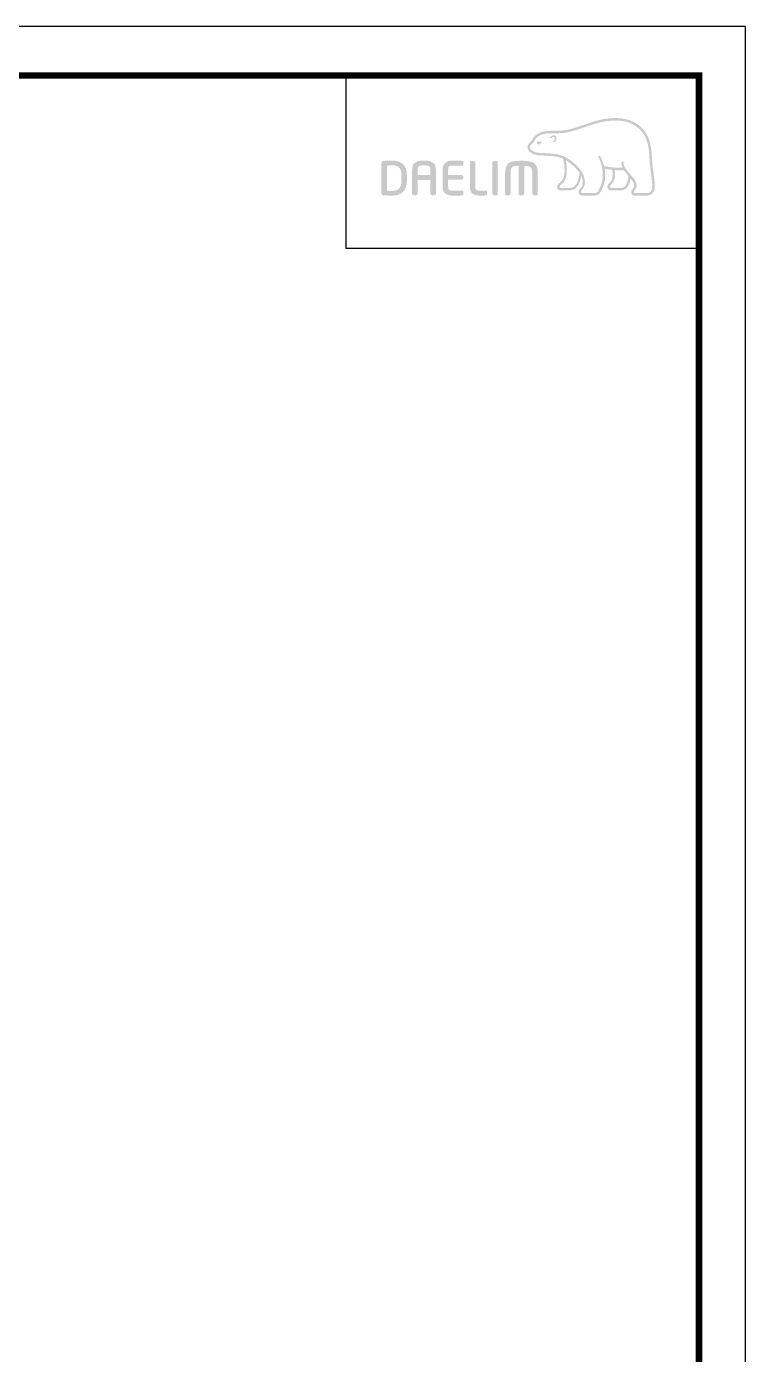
# Model space of a CAD drawing. Extents: x 0 to 1128, y 0 to 827.
# Drawn here: x 846 to 1128, y 306 to 827 of the extents above; entities that cross this region are included whole.
import ezdxf

# ---------------------------------------------------------------- set-up
doc = ezdxf.new("R2010")
doc.units = 0
doc.header["$LTSCALE"] = 10
doc.header["$MEASUREMENT"] = 0
doc.layers.get('0').update_dxf_attribs({"linetype": 'CONTINUOUS'})

msp = doc.modelspace()

# ---------------------------------------------------------------- hatches: boundary and pattern name
h = msp.add_hatch(color=5)
edge = h.paths.add_edge_path()
edge.add_spline(control_points=[(1088.1, 786.69), (1084.05, 791.24), (1077.74, 791.28), (1073.15, 790.53)], knot_values=[4, 4, 4, 4, 5, 5, 5, 5], degree=3, periodic=0)
edge.add_spline(control_points=[(1073.15, 790.53), (1070.36, 790.07), (1067.65, 789.14), (1065.05, 788.26)], knot_values=[5, 5, 5, 5, 6, 6, 6, 6], degree=3, periodic=0)
edge.add_spline(control_points=[(1065.05, 788.26), (1062.88, 787.51), (1060.62, 786.74), (1058.36, 786.25)], knot_values=[6, 6, 6, 6, 7, 7, 7, 7], degree=3, periodic=0)
edge.add_spline(control_points=[(1058.36, 786.25), (1056.79, 785.92), (1054.82, 785.91), (1053.08, 785.9)], knot_values=[7, 7, 7, 7, 8, 8, 8, 8], degree=3, periodic=0)
edge.add_spline(control_points=[(1053.08, 785.9), (1053.08, 785.9), (1051.42, 785.88), (1051.42, 785.88)], knot_values=[8.00001, 8.00001, 8.00001, 8.00001, 9, 9, 9, 9], degree=3, periodic=0)
edge.add_spline(control_points=[(1051.42, 785.88), (1048.16, 785.8), (1045.92, 784.67), (1044.81, 782.52)], knot_values=[9, 9, 9, 9, 10, 10, 10, 10], degree=3, periodic=0)
edge.add_spline(control_points=[(1044.81, 782.52), (1044.81, 782.52), (1044.76, 782.43), (1044.76, 782.43)], knot_values=[10.00001, 10.00001, 10.00001, 10.00001, 11, 11, 11, 11], degree=3, periodic=0)
edge.add_spline(control_points=[(1044.76, 782.43), (1044.58, 782.12), (1044.34, 781.84), (1044.05, 781.58)], knot_values=[11, 11, 11, 11, 12, 12, 12, 12], degree=3, periodic=0)
edge.add_spline(control_points=[(1044.05, 781.58), (1043.75, 781.28), (1043.45, 780.98), (1043.23, 780.59)], knot_values=[12, 12, 12, 12, 13, 13, 13, 13], degree=3, periodic=0)
edge.add_spline(control_points=[(1043.23, 780.59), (1042.81, 779.86), (1042.77, 779.12), (1043.13, 778.44)], knot_values=[13, 13, 13, 13, 14, 14, 14, 14], degree=3, periodic=0)
edge.add_spline(control_points=[(1043.13, 778.44), (1043.83, 777.12), (1045.8, 776.42), (1046.98, 776.34), (1046.98, 776.34), (1048.73, 776.23), (1048.73, 776.23)], knot_values=[14, 14, 14, 14, 15, 15, 15, 16, 16, 16, 16], degree=3, periodic=0)
edge.add_spline(control_points=[(1048.73, 776.23), (1050.6, 776.12), (1052.92, 775.99), (1054.3, 775.74)], knot_values=[16, 16, 16, 16, 17, 17, 17, 17], degree=3, periodic=0)
edge.add_spline(control_points=[(1054.3, 775.74), (1055.18, 775.58), (1056.02, 775.31), (1056.8, 774.95)], knot_values=[17, 17, 17, 17, 18, 18, 18, 18], degree=3, periodic=0)
edge.add_spline(control_points=[(1056.8, 774.95), (1056.85, 774.87), (1057.54, 772.32), (1057.39, 769.5)], knot_values=[18, 18, 18, 18, 19, 19, 19, 19], degree=3, periodic=0)
edge.add_spline(control_points=[(1057.39, 769.5), (1057.28, 766.94), (1056.14, 766.05), (1055.34, 765.4)], knot_values=[19, 19, 19, 19, 20, 20, 20, 20], degree=3, periodic=0)
edge.add_spline(control_points=[(1055.34, 765.4), (1055.33, 765.38), (1054.54, 764.77), (1054.48, 764.01)], knot_values=[20, 20, 20, 20, 21, 21, 21, 21], degree=3, periodic=0)
edge.add_spline(control_points=[(1054.48, 764.01), (1054.44, 763.6), (1054.55, 763.23), (1054.8, 762.97)], knot_values=[21, 21, 21, 21, 22, 22, 22, 22], degree=3, periodic=0)
edge.add_spline(control_points=[(1054.8, 762.97), (1055.07, 762.68), (1055.47, 762.54), (1056, 762.54), (1056, 762.54), (1059.54, 762.54), (1059.54, 762.54)], knot_values=[22, 22, 22, 22, 23, 23, 23, 24, 24, 24, 24], degree=3, periodic=0)
edge.add_spline(control_points=[(1059.54, 762.54), (1062.45, 762.54), (1063.68, 765.93), (1063.98, 768.3)], knot_values=[24, 24, 24, 24, 25, 25, 25, 25], degree=3, periodic=0)
edge.add_spline(control_points=[(1063.98, 768.3), (1064.84, 766.6), (1064.82, 764.68), (1063.73, 763.47)], knot_values=[25, 25, 25, 25, 26, 26, 26, 26], degree=3, periodic=0)
edge.add_spline(control_points=[(1063.73, 763.47), (1063.73, 763.47), (1062.79, 762.59), (1062.89, 761.75)], knot_values=[26.00001, 26.00001, 26.00001, 26.00001, 27, 27, 27, 27], degree=3, periodic=0)
edge.add_spline(control_points=[(1062.89, 761.75), (1062.98, 760.87), (1063.72, 760.51), (1064.31, 760.51), (1064.31, 760.51), (1069.36, 760.51), (1069.36, 760.51)], knot_values=[27, 27, 27, 27, 28, 28, 28, 29, 29, 29, 29], degree=3, periodic=0)
edge.add_spline(control_points=[(1069.36, 760.51), (1070.25, 760.51), (1070.96, 760.92), (1071.43, 761.69)], knot_values=[29, 29, 29, 29, 30, 30, 30, 30], degree=3, periodic=0)
edge.add_spline(control_points=[(1071.43, 761.69), (1073.49, 765.08), (1073.6, 768.43), (1073.15, 771.03)], knot_values=[30, 30, 30, 30, 31, 31, 31, 31], degree=3, periodic=0)
edge.add_spline(control_points=[(1073.15, 771.03), (1073.76, 770.91), (1074.79, 770.72), (1076.05, 770.59)], knot_values=[31, 31, 31, 31, 32, 32, 32, 32], degree=3, periodic=0)
edge.add_spline(control_points=[(1076.05, 770.59), (1076.13, 770.23), (1076.27, 769.44), (1076.27, 769.44)], knot_values=[32, 32, 32, 32, 33, 33, 33, 33], degree=3, periodic=0)
edge.add_spline(control_points=[(1076.27, 769.44), (1076.3, 769.13), (1076.3, 768.86), (1076.3, 768.61)], knot_values=[33, 33, 33, 33, 34, 34, 34, 34], degree=3, periodic=0)
edge.add_spline(control_points=[(1076.3, 768.61), (1076.3, 766.65), (1075.43, 765.81), (1074.94, 765.33)], knot_values=[34, 34, 34, 34, 35, 35, 35, 35], degree=3, periodic=0)
edge.add_spline(control_points=[(1074.94, 765.33), (1074.92, 765.33), (1074.26, 764.65), (1074.19, 764.09)], knot_values=[35, 35, 35, 35, 36, 36, 36, 36], degree=3, periodic=0)
edge.add_spline(control_points=[(1074.19, 764.09), (1074.19, 764.09), (1074.05, 763.5), (1074.55, 762.99)], knot_values=[36.00001, 36.00001, 36.00001, 36.00001, 37, 37, 37, 37], degree=3, periodic=0)
edge.add_spline(control_points=[(1074.55, 762.99), (1074.83, 762.69), (1075.28, 762.54), (1075.88, 762.54), (1075.88, 762.54), (1079.79, 762.54), (1079.79, 762.54)], knot_values=[37, 37, 37, 37, 38, 38, 38, 39, 39, 39, 39], degree=3, periodic=0)
edge.add_spline(control_points=[(1079.79, 762.54), (1082.3, 762.54), (1083.07, 765.63), (1083.32, 767.22)], knot_values=[39, 39, 39, 39, 40, 40, 40, 40], degree=3, periodic=0)
edge.add_spline(control_points=[(1083.32, 767.22), (1083.77, 766.66), (1084.27, 765.98), (1084.58, 765.33)], knot_values=[40, 40, 40, 40, 41, 41, 41, 41], degree=3, periodic=0)
edge.add_spline(control_points=[(1084.58, 765.33), (1084.78, 764.89), (1084.82, 764.4), (1084.66, 763.94)], knot_values=[41, 41, 41, 41, 42, 42, 42, 42], degree=3, periodic=0)
edge.add_spline(control_points=[(1084.66, 763.94), (1084.41, 763.11), (1083.35, 762.51), (1083.57, 761.51)], knot_values=[42, 42, 42, 42, 43, 43, 43, 43], degree=3, periodic=0)
edge.add_spline(control_points=[(1083.57, 761.51), (1083.75, 760.75), (1084.4, 760.51), (1085.06, 760.51), (1085.06, 760.51), (1090.09, 760.51), (1090.09, 760.51)], knot_values=[43, 43, 43, 43, 44, 44, 44, 45, 45, 45, 45], degree=3, periodic=0)
edge.add_spline(control_points=[(1090.09, 760.51), (1090.13, 760.51), (1091.14, 760.5), (1091.94, 761.36)], knot_values=[45, 45, 45, 45, 46, 46, 46, 46], degree=3, periodic=0)
edge.add_spline(control_points=[(1091.94, 761.36), (1092.7, 762.17), (1092.99, 763.38), (1092.81, 765.07)], knot_values=[46, 46, 46, 46, 47, 47, 47, 47], degree=3, periodic=0)
edge.add_spline(control_points=[(1092.81, 765.07), (1092.81, 765.07), (1092.05, 771.64), (1092.05, 771.64)], knot_values=[0, 0, 0, 0, 1, 1, 1, 1], degree=3, periodic=0)
edge.add_spline(control_points=[(1092.05, 771.64), (1091.78, 773.55), (1091.73, 774.58), (1091.68, 775.59), (1091.68, 775.59), (1091.5, 778.19), (1091.5, 778.19)], knot_values=[1, 1, 1, 1, 2, 2, 2, 3, 3, 3, 3], degree=3, periodic=0)
edge.add_spline(control_points=[(1091.5, 778.19), (1091.12, 781.73), (1089.97, 784.6), (1088.1, 786.69)], knot_values=[3, 3, 3, 3, 4, 4, 4, 4], degree=3, periodic=0)
edge = h.paths.add_edge_path(flags=16)
edge.add_spline(control_points=[(1058.56, 785.31), (1060.89, 785.81), (1063.17, 786.59), (1065.36, 787.34)], knot_values=[31, 31, 31, 31, 32, 32, 32, 32], degree=3, periodic=0)
edge.add_spline(control_points=[(1065.36, 787.34), (1067.93, 788.22), (1070.59, 789.13), (1073.32, 789.59)], knot_values=[32, 32, 32, 32, 33, 33, 33, 33], degree=3, periodic=0)
edge.add_spline(control_points=[(1073.32, 789.59), (1077.66, 790.3), (1083.62, 790.26), (1087.37, 786.06)], knot_values=[33, 33, 33, 33, 34, 34, 34, 34], degree=3, periodic=0)
edge.add_spline(control_points=[(1087.37, 786.06), (1089.1, 784.11), (1090.17, 781.42), (1090.53, 778.09), (1090.53, 778.09), (1090.72, 775.55), (1090.72, 775.55)], knot_values=[34, 34, 34, 34, 35, 35, 35, 36, 36, 36, 36], degree=3, periodic=0)
edge.add_spline(control_points=[(1090.72, 775.55), (1090.76, 774.52), (1090.82, 773.46), (1091.09, 771.51), (1091.09, 771.51), (1091.85, 764.96), (1091.85, 764.96)], knot_values=[36, 36, 36, 36, 37, 37, 37, 38, 38, 38, 38], degree=3, periodic=0)
edge.add_spline(control_points=[(1091.85, 764.96), (1091.98, 763.6), (1091.77, 762.62), (1091.25, 762.03)], knot_values=[38, 38, 38, 38, 39, 39, 39, 39], degree=3, periodic=0)
edge.add_spline(control_points=[(1091.25, 762.03), (1090.75, 761.48), (1090.13, 761.47), (1090.09, 761.47), (1090.09, 761.47), (1085.15, 761.47), (1085.15, 761.47)], knot_values=[0, 0, 0, 0, 1, 1, 1, 2, 2, 2, 2], degree=3, periodic=0)
edge.add_spline(control_points=[(1085.15, 761.47), (1084.84, 761.47), (1084.61, 761.6), (1084.61, 761.96)], knot_values=[2, 2, 2, 2, 3, 3, 3, 3], degree=3, periodic=0)
edge.add_spline(control_points=[(1084.61, 761.96), (1084.61, 762.47), (1085.27, 762.9), (1085.52, 763.56)], knot_values=[3, 3, 3, 3, 4, 4, 4, 4], degree=3, periodic=0)
edge.add_spline(control_points=[(1085.52, 763.56), (1085.8, 764.28), (1085.77, 765.05), (1085.45, 765.74)], knot_values=[4, 4, 4, 4, 5, 5, 5, 5], degree=3, periodic=0)
edge.add_spline(control_points=[(1085.45, 765.74), (1084.86, 766.98), (1083.98, 767.97), (1083.14, 768.91)], knot_values=[5, 5, 5, 5, 6, 6, 6, 6], degree=3, periodic=0)
edge.add_spline(control_points=[(1083.14, 768.91), (1081.94, 770.26), (1080.66, 771.55), (1080.57, 773.4)], knot_values=[6, 6, 6, 6, 7, 7, 7, 7], degree=3, periodic=0)
edge.add_spline(control_points=[(1080.57, 773.4), (1080.55, 773.67), (1080.44, 773.93), (1080.17, 773.92)], knot_values=[7, 7, 7, 7, 8, 8, 8, 8], degree=3, periodic=0)
edge.add_spline(control_points=[(1080.17, 773.92), (1079.91, 773.91), (1079.73, 773.67), (1079.74, 773.33)], knot_values=[8, 8, 8, 8, 9, 9, 9, 9], degree=3, periodic=0)
edge.add_spline(control_points=[(1079.74, 773.33), (1079.79, 772.62), (1079.98, 771.98), (1080.22, 771.39)], knot_values=[9, 9, 9, 9, 10, 10, 10, 10], degree=3, periodic=0)
edge.add_spline(control_points=[(1080.22, 771.39), (1076.97, 771.25), (1073.7, 771.9), (1072.92, 772.06)], knot_values=[10, 10, 10, 10, 11, 11, 11, 11], degree=3, periodic=0)
edge.add_spline(control_points=[(1072.92, 772.06), (1072.35, 774.39), (1071.41, 775.9), (1071.4, 775.93)], knot_values=[11, 11, 11, 11, 12, 12, 12, 12], degree=3, periodic=0)
edge.add_spline(control_points=[(1071.4, 775.93), (1071.25, 776.16), (1071.01, 776.24), (1070.82, 776.13)], knot_values=[12, 12, 12, 12, 13, 13, 13, 13], degree=3, periodic=0)
edge.add_spline(control_points=[(1070.82, 776.13), (1070.63, 776.01), (1070.59, 775.74), (1070.73, 775.51)], knot_values=[13, 13, 13, 13, 14, 14, 14, 14], degree=3, periodic=0)
edge.add_spline(control_points=[(1070.73, 775.51), (1070.77, 775.44), (1074.64, 768.86), (1070.61, 762.18)], knot_values=[14, 14, 14, 14, 15, 15, 15, 15], degree=3, periodic=0)
edge.add_spline(control_points=[(1070.61, 762.18), (1070.32, 761.7), (1069.92, 761.47), (1069.36, 761.47), (1069.36, 761.47), (1064.34, 761.47), (1064.34, 761.47)], knot_values=[15, 15, 15, 15, 16, 16, 16, 17, 17, 17, 17], degree=3, periodic=0)
edge.add_spline(control_points=[(1064.34, 761.47), (1064.13, 761.47), (1063.83, 761.62), (1063.83, 761.96)], knot_values=[17, 17, 17, 17, 18, 18, 18, 18], degree=3, periodic=0)
edge.add_spline(control_points=[(1063.83, 761.96), (1063.83, 762.31), (1064.31, 762.83), (1064.31, 762.83)], knot_values=[18, 18, 18, 18, 19, 19, 19, 19], degree=3, periodic=0)
edge.add_spline(control_points=[(1064.31, 762.83), (1066.33, 765.08), (1065.31, 768.6), (1063.36, 770.93)], knot_values=[19, 19, 19, 19, 20, 20, 20, 20], degree=3, periodic=0)
edge.add_spline(control_points=[(1063.36, 770.93), (1061.48, 773.17), (1058.4, 775.99), (1054.47, 776.69)], knot_values=[20, 20, 20, 20, 21, 21, 21, 21], degree=3, periodic=0)
edge.add_spline(control_points=[(1054.47, 776.69), (1053.05, 776.94), (1050.68, 777.08), (1048.78, 777.19), (1048.78, 777.19), (1047.05, 777.29), (1047.05, 777.29)], knot_values=[21, 21, 21, 21, 22, 22, 22, 23, 23, 23, 23], degree=3, periodic=0)
edge.add_spline(control_points=[(1047.05, 777.29), (1046.08, 777.37), (1044.49, 777.95), (1043.99, 778.88)], knot_values=[23, 23, 23, 23, 24, 24, 24, 24], degree=3, periodic=0)
edge.add_spline(control_points=[(1043.99, 778.88), (1043.78, 779.27), (1043.8, 779.67), (1044.08, 780.11)], knot_values=[24, 24, 24, 24, 25, 25, 25, 25], degree=3, periodic=0)
edge.add_spline(control_points=[(1044.08, 780.11), (1044.24, 780.39), (1044.49, 780.64), (1044.75, 780.9)], knot_values=[25, 25, 25, 25, 26, 26, 26, 26], degree=3, periodic=0)
edge.add_spline(control_points=[(1044.75, 780.9), (1045.05, 781.21), (1045.35, 781.53), (1045.6, 781.95)], knot_values=[26, 26, 26, 26, 27, 27, 27, 27], degree=3, periodic=0)
edge.add_spline(control_points=[(1045.6, 781.95), (1045.6, 781.95), (1045.68, 782.08), (1045.68, 782.08)], knot_values=[27.00001, 27.00001, 27.00001, 27.00001, 28, 28, 28, 28], degree=3, periodic=0)
edge.add_spline(control_points=[(1045.68, 782.08), (1046.63, 783.89), (1048.55, 784.84), (1051.46, 784.92)], knot_values=[28, 28, 28, 28, 29, 29, 29, 29], degree=3, periodic=0)
edge.add_spline(control_points=[(1051.46, 784.92), (1051.46, 784.92), (1053.08, 784.94), (1053.08, 784.94)], knot_values=[29.00001, 29.00001, 29.00001, 29.00001, 30, 30, 30, 30], degree=3, periodic=0)
edge.add_spline(control_points=[(1053.08, 784.94), (1054.86, 784.95), (1056.9, 784.95), (1058.56, 785.31)], knot_values=[30, 30, 30, 30, 31, 31, 31, 31], degree=3, periodic=0)
edge = h.paths.add_edge_path(flags=0)
edge.add_spline(control_points=[(1053.78, 783.96), (1054.12, 783.7), (1054.34, 783.33), (1054.28, 782.88)], knot_values=[8, 8, 8, 8, 9, 9, 9, 9], degree=3, periodic=0)
edge.add_spline(control_points=[(1054.28, 782.88), (1054.21, 782.23), (1053.65, 781.54), (1053.23, 781.32)], knot_values=[7, 7, 7, 7, 8, 8, 8, 8], degree=3, periodic=0)
edge.add_spline(control_points=[(1053.23, 781.32), (1053.08, 781.27), (1052.89, 781.3), (1052.83, 781.44)], knot_values=[6, 6, 6, 6, 7, 7, 7, 7], degree=3, periodic=0)
edge.add_spline(control_points=[(1052.83, 781.44), (1052.76, 781.59), (1052.85, 781.77), (1052.99, 781.86)], knot_values=[5, 5, 5, 5, 6, 6, 6, 6], degree=3, periodic=0)
edge.add_spline(control_points=[(1052.99, 781.86), (1053.23, 782), (1053.58, 782.47), (1053.63, 782.87)], knot_values=[4, 4, 4, 4, 5, 5, 5, 5], degree=3, periodic=0)
edge.add_spline(control_points=[(1053.63, 782.87), (1053.65, 783.11), (1053.58, 783.3), (1053.39, 783.44)], knot_values=[3, 3, 3, 3, 4, 4, 4, 4], degree=3, periodic=0)
edge.add_spline(control_points=[(1053.39, 783.44), (1052.87, 783.81), (1052.26, 783.09), (1052.2, 783.04)], knot_values=[2, 2, 2, 2, 3, 3, 3, 3], degree=3, periodic=0)
edge.add_spline(control_points=[(1052.2, 783.04), (1052.09, 782.92), (1051.9, 782.88), (1051.8, 782.99)], knot_values=[1, 1, 1, 1, 2, 2, 2, 2], degree=3, periodic=0)
edge.add_spline(control_points=[(1051.8, 782.99), (1051.66, 783.09), (1051.69, 783.29), (1051.8, 783.42)], knot_values=[0, 0, 0, 0, 1, 1, 1, 1], degree=3, periodic=0)
edge.add_spline(control_points=[(1051.8, 783.42), (1052.12, 783.76), (1052.99, 784.5), (1053.78, 783.96)], knot_values=[9, 9, 9, 9, 10, 10, 10, 10], degree=3, periodic=0)
edge = h.paths.add_edge_path(flags=16)
edge.add_spline(control_points=[(1058.3, 769.46), (1058.4, 771.49), (1058.1, 773.36), (1057.88, 774.39), (1057.88, 774.39), (1061.04, 772.58), (1063.34, 769.34)], knot_values=[5, 5, 5, 5, 6, 6, 6, 7, 7, 7, 7], degree=3, periodic=0)
edge.add_spline(control_points=[(1063.34, 769.34), (1063.17, 767.97), (1062.4, 763.44), (1059.54, 763.44), (1059.54, 763.44), (1056, 763.44), (1056, 763.44)], knot_values=[0, 0, 0, 0, 1, 1, 1, 2, 2, 2, 2], degree=3, periodic=0)
edge.add_spline(control_points=[(1056, 763.44), (1055.73, 763.44), (1055.43, 763.66), (1055.43, 764)], knot_values=[2, 2, 2, 2, 3, 3, 3, 3], degree=3, periodic=0)
edge.add_spline(control_points=[(1055.43, 764), (1055.43, 764.34), (1055.87, 764.68), (1055.91, 764.69)], knot_values=[3, 3, 3, 3, 4, 4, 4, 4], degree=3, periodic=0)
edge.add_spline(control_points=[(1055.91, 764.69), (1056.8, 765.4), (1058.15, 766.49), (1058.3, 769.46)], knot_values=[4, 4, 4, 4, 5, 5, 5, 5], degree=3, periodic=0)
edge = h.paths.add_edge_path(flags=0)
edge.add_spline(control_points=[(1048.36, 781.53), (1048.36, 781.53), (1048.47, 781.47), (1048.31, 781.28)], knot_values=[1.00001, 1.00001, 1.00001, 1.00001, 2, 2, 2, 2], degree=3, periodic=0)
edge.add_spline(control_points=[(1048.31, 781.28), (1047.88, 780.68), (1047.45, 780.55), (1047.45, 780.55)], knot_values=[2, 2, 2, 2, 2.99999, 2.99999, 2.99999, 2.99999], degree=3, periodic=0)
edge.add_spline(control_points=[(1047.45, 780.55), (1047.45, 780.55), (1047.13, 780.43), (1046.94, 780.65)], knot_values=[3.00001, 3.00001, 3.00001, 3.00001, 4, 4, 4, 4], degree=3, periodic=0)
edge.add_spline(control_points=[(1046.94, 780.65), (1046.58, 781.08), (1046.56, 781.32), (1046.56, 781.32), (1046.56, 781.32), (1046.53, 781.5), (1046.71, 781.54)], knot_values=[4, 4, 4, 4, 5, 5, 5, 6, 6, 6, 6], degree=3, periodic=0)
edge.add_spline(control_points=[(1048.36, 781.53), (1047.45, 781.88), (1046.71, 781.54), (1046.71, 781.54)], knot_values=[0.00001, 0.00001, 0.00001, 0.00001, 1, 1, 1, 1], degree=3, periodic=0)
edge = h.paths.add_edge_path(flags=16)
edge.add_spline(control_points=[(1077.02, 770.51), (1078.13, 770.43), (1079.51, 770.38), (1080.7, 770.45)], knot_values=[6, 6, 6, 6, 7, 7, 7, 7], degree=3, periodic=0)
edge.add_spline(control_points=[(1080.7, 770.45), (1081.16, 769.74), (1081.91, 768.85), (1082.49, 768.17)], knot_values=[7, 7, 7, 7, 8, 8, 8, 8], degree=3, periodic=0)
edge.add_spline(control_points=[(1082.49, 768.17), (1082.48, 768.12), (1082.18, 763.44), (1079.79, 763.44)], knot_values=[9, 9, 9, 9, 10, 10, 10, 10], degree=3, periodic=0)
edge.add_spline(control_points=[(1079.79, 763.44), (1079.79, 763.44), (1075.77, 763.44), (1075.77, 763.44)], knot_values=[0, 0, 0, 0, 1, 1, 1, 1], degree=3, periodic=0)
edge.add_spline(control_points=[(1075.77, 763.44), (1075.45, 763.44), (1075.21, 763.69), (1075.21, 764)], knot_values=[1, 1, 1, 1, 2, 2, 2, 2], degree=3, periodic=0)
edge.add_spline(control_points=[(1075.21, 764), (1075.21, 764.3), (1075.55, 764.67), (1075.57, 764.68)], knot_values=[2, 2, 2, 2, 3, 3, 3, 3], degree=3, periodic=0)
edge.add_spline(control_points=[(1075.57, 764.68), (1076.4, 765.48), (1077.23, 766.56), (1077.23, 768.59)], knot_values=[3, 3, 3, 3, 4, 4, 4, 4], degree=3, periodic=0)
edge.add_spline(control_points=[(1077.23, 768.59), (1077.23, 768.88), (1077.22, 769.2), (1077.18, 769.53)], knot_values=[4, 4, 4, 4, 5, 5, 5, 5], degree=3, periodic=0)
edge.add_spline(control_points=[(1077.18, 769.53), (1077.18, 769.53), (1077.07, 770.12), (1077.02, 770.51)], knot_values=[5.00001, 5.00001, 5.00001, 5.00001, 6, 6, 6, 6], degree=3, periodic=0)
h = msp.add_hatch(color=5)
edge = h.paths.add_edge_path()
edge.add_spline(control_points=[(995.53, 768.53), (995.53, 772.24), (993.55, 774.21), (989.8, 774.21)], knot_values=[7, 7, 7, 7, 8, 8, 8, 8], degree=3, periodic=0)
edge.add_spline(control_points=[(989.8, 774.21), (988.43, 774.21), (986.69, 774.13), (986.12, 774.03)], knot_values=[0, 0, 0, 0, 1, 1, 1, 1], degree=3, periodic=0)
edge.add_spline(control_points=[(986.12, 774.03), (985.77, 773.97), (985.54, 773.71), (985.54, 773.35), (985.54, 773.35), (985.54, 761.33), (985.54, 761.33)], knot_values=[1, 1, 1, 1, 2, 2, 2, 3, 3, 3, 3], degree=3, periodic=0)
edge.add_spline(control_points=[(985.54, 761.33), (985.54, 760.96), (985.77, 760.71), (986.15, 760.63)], knot_values=[3, 3, 3, 3, 4, 4, 4, 4], degree=3, periodic=0)
edge.add_spline(control_points=[(986.15, 760.63), (986.69, 760.56), (988.42, 760.47), (989.8, 760.47)], knot_values=[4, 4, 4, 4, 5, 5, 5, 5], degree=3, periodic=0)
edge.add_spline(control_points=[(989.8, 760.47), (993.55, 760.47), (995.53, 762.43), (995.53, 766.15), (995.53, 766.15), (995.53, 768.53), (995.53, 768.53)], knot_values=[5, 5, 5, 5, 6, 6, 6, 7, 7, 7, 7], degree=3, periodic=0)
edge = h.paths.add_edge_path(flags=16)
edge.add_spline(control_points=[(989.79, 772.35), (992.29, 772.35), (993.4, 771.17), (993.4, 768.53), (993.4, 768.53), (993.4, 767.93), (993.4, 767.34)], knot_values=[4, 4, 4, 4, 5, 5, 5, 5.5, 5.5, 5.5, 5.5], degree=3, periodic=0)
edge.add_spline(control_points=[(993.4, 767.34), (993.4, 766.75), (993.4, 766.15), (993.4, 766.15)], knot_values=[5.5, 5.5, 5.5, 5.5, 6, 6, 6, 6], degree=3, periodic=0)
edge.add_spline(control_points=[(993.4, 766.15), (993.4, 763.58), (992.21, 762.32), (989.8, 762.32)], knot_values=[0, 0, 0, 0, 1, 1, 1, 1], degree=3, periodic=0)
edge.add_spline(control_points=[(989.8, 762.32), (989.8, 762.32), (988.14, 762.35), (987.71, 762.36), (987.71, 762.36), (987.71, 772.25), (987.71, 772.25)], knot_values=[1.00001, 1.00001, 1.00001, 1.00001, 2, 2, 2, 3, 3, 3, 3], degree=3, periodic=0)
edge.add_spline(control_points=[(987.71, 772.25), (988.57, 772.34), (989.79, 772.35), (989.79, 772.35)], knot_values=[3, 3, 3, 3, 4, 4, 4, 4], degree=3, periodic=0)
h = msp.add_hatch(color=5)
edge = h.paths.add_edge_path()
edge.add_spline(control_points=[(1006.94, 770.34), (1006.94, 773.01), (1005.65, 774.21), (1002.78, 774.21)], knot_values=[13, 13, 13, 13, 14, 14, 14, 14], degree=3, periodic=0)
edge.add_spline(control_points=[(1002.78, 774.21), (1002.78, 774.21), (1001.73, 774.21), (1001.73, 774.21)], knot_values=[0.00001, 0.00001, 0.00001, 0.00001, 1, 1, 1, 1], degree=3, periodic=0)
edge.add_spline(control_points=[(1001.73, 774.21), (998.86, 774.21), (997.59, 773.01), (997.59, 770.34), (997.59, 770.34), (997.59, 761.17), (997.59, 761.17)], knot_values=[1, 1, 1, 1, 2, 2, 2, 3, 3, 3, 3], degree=3, periodic=0)
edge.add_spline(control_points=[(997.59, 761.17), (997.59, 760.85), (997.84, 760.59), (998.16, 760.59)], knot_values=[3, 3, 3, 3, 4, 4, 4, 4], degree=3, periodic=0)
edge.add_spline(control_points=[(998.16, 760.59), (998.16, 760.59), (999.17, 760.59), (999.17, 760.59)], knot_values=[4.00001, 4.00001, 4.00001, 4.00001, 5, 5, 5, 5], degree=3, periodic=0)
edge.add_spline(control_points=[(999.17, 760.59), (999.5, 760.59), (999.74, 760.9), (999.74, 761.17), (999.74, 761.17), (999.74, 762.49), (999.74, 763.84)], knot_values=[5, 5, 5, 5, 6, 6, 6, 6.5, 6.5, 6.5, 6.5], degree=3, periodic=0)
edge.add_spline(control_points=[(999.74, 763.84), (999.74, 765.18), (999.74, 766.56), (999.74, 766.66), (999.74, 766.66), (1004.79, 766.66), (1004.79, 766.66)], knot_values=[6.5, 6.5, 6.5, 6.5, 7, 7, 7, 8, 8, 8, 8], degree=3, periodic=0)
edge.add_spline(control_points=[(1004.79, 766.66), (1004.79, 766.45), (1004.79, 761.17), (1004.79, 761.17)], knot_values=[8, 8, 8, 8, 9, 9, 9, 9], degree=3, periodic=0)
edge.add_spline(control_points=[(1004.79, 761.17), (1004.79, 760.84), (1005.05, 760.59), (1005.36, 760.59)], knot_values=[9, 9, 9, 9, 10, 10, 10, 10], degree=3, periodic=0)
edge.add_spline(control_points=[(1005.36, 760.59), (1005.36, 760.59), (1006.36, 760.59), (1006.36, 760.59)], knot_values=[10.00001, 10.00001, 10.00001, 10.00001, 11, 11, 11, 11], degree=3, periodic=0)
edge.add_spline(control_points=[(1006.36, 760.59), (1006.7, 760.59), (1006.94, 760.91), (1006.94, 761.17), (1006.94, 761.17), (1006.94, 770.34), (1006.94, 770.34)], knot_values=[11, 11, 11, 11, 12, 12, 12, 13, 13, 13, 13], degree=3, periodic=0)
edge = h.paths.add_edge_path(flags=16)
edge.add_spline(control_points=[(999.74, 770.34), (999.74, 772.03), (1000.22, 772.31), (1001.73, 772.31)], knot_values=[2, 2, 2, 2, 3, 3, 3, 3], degree=3, periodic=0)
edge.add_spline(control_points=[(1001.73, 772.31), (1001.73, 772.31), (1002.78, 772.31), (1002.78, 772.31)], knot_values=[3.00001, 3.00001, 3.00001, 3.00001, 4, 4, 4, 4], degree=3, periodic=0)
edge.add_spline(control_points=[(1002.78, 772.31), (1004.29, 772.31), (1004.79, 772.03), (1004.79, 770.34)], knot_values=[4, 4, 4, 4, 5, 5, 5, 5], degree=3, periodic=0)
edge.add_spline(control_points=[(1004.79, 770.34), (1004.79, 770.34), (1004.79, 768.71), (1004.79, 768.55)], knot_values=[5.00001, 5.00001, 5.00001, 5.00001, 6, 6, 6, 6], degree=3, periodic=0)
edge.add_spline(control_points=[(1004.79, 768.55), (1004.79, 768.55), (999.74, 768.55), (999.74, 768.55)], knot_values=[0, 0, 0, 0, 1, 1, 1, 1], degree=3, periodic=0)
edge.add_spline(control_points=[(999.74, 768.55), (999.74, 768.71), (999.74, 770.34), (999.74, 770.34)], knot_values=[1, 1, 1, 1, 2, 2, 2, 2], degree=3, periodic=0)
h = msp.add_hatch(color=5)
edge = h.paths.add_edge_path()
edge.add_spline(control_points=[(1011.74, 768.53), (1011.74, 768.7), (1011.74, 770.7), (1011.74, 770.7)], knot_values=[14, 14, 14, 14, 15, 15, 15, 15], degree=3, periodic=0)
edge.add_spline(control_points=[(1011.74, 770.7), (1011.74, 771.72), (1011.74, 772.28), (1013.73, 772.28), (1013.73, 772.28), (1014.71, 772.28), (1015.7, 772.28)], knot_values=[15, 15, 15, 15, 16, 16, 16, 16.5, 16.5, 16.5, 16.5], degree=3, periodic=0)
edge.add_spline(control_points=[(1015.7, 772.28), (1016.69, 772.27), (1017.67, 772.27), (1017.67, 772.27), (1017.67, 772.27), (1017.67, 772.72), (1017.67, 773.17)], knot_values=[16.5, 16.5, 16.5, 16.5, 17, 17, 17, 17.5, 17.5, 17.5, 17.5], degree=3, periodic=0)
edge.add_spline(control_points=[(1017.67, 773.17), (1017.67, 773.61), (1017.67, 774.06), (1017.67, 774.06)], knot_values=[17.5, 17.5, 17.5, 17.5, 18, 18, 18, 18], degree=3, periodic=0)
edge.add_spline(control_points=[(1017.67, 774.06), (1017.67, 774.06), (1017.27, 774.1), (1017.27, 774.1)], knot_values=[18.00001, 18.00001, 18.00001, 18.00001, 19, 19, 19, 19], degree=3, periodic=0)
edge.add_spline(control_points=[(1017.27, 774.1), (1016.47, 774.17), (1014.7, 774.21), (1013.7, 774.21)], knot_values=[19, 19, 19, 19, 20, 20, 20, 20], degree=3, periodic=0)
edge.add_spline(control_points=[(1013.7, 774.21), (1010.92, 774.21), (1009.58, 773.07), (1009.58, 770.7)], knot_values=[20, 20, 20, 20, 21, 21, 21, 21], degree=3, periodic=0)
edge.add_spline(control_points=[(1009.58, 770.7), (1009.58, 770.7), (1009.58, 763.96), (1009.58, 763.96)], knot_values=[0, 0, 0, 0, 1, 1, 1, 1], degree=3, periodic=0)
edge.add_spline(control_points=[(1009.58, 763.96), (1009.58, 761.61), (1010.92, 760.47), (1013.7, 760.47)], knot_values=[1, 1, 1, 1, 2, 2, 2, 2], degree=3, periodic=0)
edge.add_spline(control_points=[(1013.7, 760.47), (1014.93, 760.47), (1016.6, 760.49), (1017.27, 760.56)], knot_values=[2, 2, 2, 2, 3, 3, 3, 3], degree=3, periodic=0)
edge.add_spline(control_points=[(1017.27, 760.56), (1017.27, 760.56), (1017.58, 760.58), (1017.58, 760.58)], knot_values=[3.00001, 3.00001, 3.00001, 3.00001, 3.99999, 3.99999, 3.99999, 3.99999], degree=3, periodic=0)
edge.add_spline(control_points=[(1017.58, 760.58), (1017.58, 760.58), (1017.58, 760.58), (1017.58, 760.58), (1017.58, 760.58), (1017.67, 760.59), (1017.67, 760.59)], knot_values=[3.99999, 3.99999, 3.99999, 3.99999, 4, 4, 4, 4.99999, 4.99999, 4.99999, 4.99999], degree=3, periodic=0)
edge.add_spline(control_points=[(1017.67, 760.59), (1017.67, 760.59), (1017.67, 760.59), (1017.67, 760.59), (1017.67, 760.59), (1017.67, 761.04), (1017.67, 761.49)], knot_values=[4.99999, 4.99999, 4.99999, 4.99999, 5.25, 5.25, 5.25, 5.5, 5.5, 5.5, 5.5], degree=3, periodic=0)
edge.add_spline(control_points=[(1017.67, 761.49), (1017.67, 761.95), (1017.67, 762.4), (1017.67, 762.4), (1017.67, 762.4), (1013.73, 762.4), (1013.73, 762.4)], knot_values=[5.5, 5.5, 5.5, 5.5, 6, 6, 6, 7, 7, 7, 7], degree=3, periodic=0)
edge.add_spline(control_points=[(1013.73, 762.4), (1011.74, 762.4), (1011.74, 762.95), (1011.74, 763.96), (1011.74, 763.96), (1011.74, 766.47), (1011.74, 766.67)], knot_values=[7, 7, 7, 7, 8, 8, 8, 9, 9, 9, 9], degree=3, periodic=0)
edge.add_spline(control_points=[(1011.74, 766.67), (1011.94, 766.67), (1017.07, 766.67), (1017.07, 766.67)], knot_values=[9, 9, 9, 9, 10, 10, 10, 10], degree=3, periodic=0)
edge.add_spline(control_points=[(1017.07, 766.67), (1017.39, 766.67), (1017.67, 766.92), (1017.67, 767.25)], knot_values=[10, 10, 10, 10, 11, 11, 11, 11], degree=3, periodic=0)
edge.add_spline(control_points=[(1017.67, 767.25), (1017.67, 767.25), (1017.67, 767.92), (1017.67, 767.92)], knot_values=[11.00001, 11.00001, 11.00001, 11.00001, 12, 12, 12, 12], degree=3, periodic=0)
edge.add_spline(control_points=[(1017.67, 767.92), (1017.67, 768.25), (1017.39, 768.53), (1017.07, 768.53), (1017.07, 768.53), (1011.94, 768.53), (1011.74, 768.53)], knot_values=[12, 12, 12, 12, 13, 13, 13, 14, 14, 14, 14], degree=3, periodic=0)
h = msp.add_hatch(color=5)
edge = h.paths.add_edge_path()
edge.add_spline(control_points=[(1024.24, 762.4), (1022.4, 762.4), (1022.4, 763.1), (1022.4, 763.77), (1022.4, 763.77), (1022.4, 773.48), (1022.4, 773.48)], knot_values=[9, 9, 9, 9, 10, 10, 10, 11, 11, 11, 11], degree=3, periodic=0)
edge.add_spline(control_points=[(1022.4, 773.48), (1022.4, 773.81), (1022.12, 774.09), (1021.79, 774.09)], knot_values=[11, 11, 11, 11, 12, 12, 12, 12], degree=3, periodic=0)
edge.add_spline(control_points=[(1021.79, 774.09), (1021.79, 774.09), (1020.87, 774.09), (1020.87, 774.09)], knot_values=[12.00001, 12.00001, 12.00001, 12.00001, 12.99999, 12.99999, 12.99999, 12.99999], degree=3, periodic=0)
edge.add_spline(control_points=[(1020.87, 774.09), (1020.54, 774.09), (1020.25, 773.81), (1020.25, 773.48), (1020.25, 773.48), (1020.25, 763.96), (1020.25, 763.96)], knot_values=[0, 0, 0, 0, 1, 1, 1, 2, 2, 2, 2], degree=3, periodic=0)
edge.add_spline(control_points=[(1020.25, 763.96), (1020.25, 760.86), (1022.38, 760.47), (1024.22, 760.47)], knot_values=[2, 2, 2, 2, 3, 3, 3, 3], degree=3, periodic=0)
edge.add_spline(control_points=[(1024.22, 760.47), (1025.57, 760.47), (1025.9, 760.52), (1026.32, 760.59)], knot_values=[3, 3, 3, 3, 4, 4, 4, 4], degree=3, periodic=0)
edge.add_spline(control_points=[(1026.32, 760.59), (1026.32, 760.59), (1026.56, 760.62), (1026.56, 760.62)], knot_values=[4.00001, 4.00001, 4.00001, 4.00001, 4.99999, 4.99999, 4.99999, 4.99999], degree=3, periodic=0)
edge.add_spline(control_points=[(1026.56, 760.62), (1026.56, 760.62), (1026.56, 760.62), (1026.56, 760.62), (1026.56, 760.62), (1026.86, 760.67), (1026.86, 760.67)], knot_values=[4.99999, 4.99999, 4.99999, 4.99999, 5.499995, 5.499995, 5.499995, 5.99999, 5.99999, 5.99999, 5.99999], degree=3, periodic=0)
edge.add_spline(control_points=[(1026.86, 760.67), (1026.86, 760.67), (1026.86, 760.67), (1026.86, 760.67), (1026.86, 760.67), (1026.96, 760.69), (1026.96, 760.69)], knot_values=[5.99999, 5.99999, 5.99999, 5.99999, 6.499995, 6.499995, 6.499995, 6.99999, 6.99999, 6.99999, 6.99999], degree=3, periodic=0)
edge.add_spline(control_points=[(1026.96, 760.69), (1026.96, 760.69), (1026.96, 760.69), (1026.96, 760.69), (1026.96, 760.69), (1026.96, 761.12), (1026.96, 761.54)], knot_values=[6.99999, 6.99999, 6.99999, 6.99999, 7.25, 7.25, 7.25, 7.5, 7.5, 7.5, 7.5], degree=3, periodic=0)
edge.add_spline(control_points=[(1026.96, 761.54), (1026.96, 761.97), (1026.96, 762.4), (1026.96, 762.4), (1026.96, 762.4), (1024.24, 762.4), (1024.24, 762.4)], knot_values=[7.5, 7.5, 7.5, 7.5, 8, 8, 8, 9, 9, 9, 9], degree=3, periodic=0)
h = msp.add_hatch(color=5)
edge = h.paths.add_edge_path()
edge.add_spline(control_points=[(1030.66, 760.59), (1031, 760.59), (1031.22, 760.9), (1031.22, 761.17), (1031.22, 761.17), (1031.22, 773.51), (1031.22, 773.51)], knot_values=[4, 4, 4, 4, 5, 5, 5, 6, 6, 6, 6], degree=3, periodic=0)
edge.add_spline(control_points=[(1031.22, 773.51), (1031.22, 773.83), (1030.98, 774.09), (1030.66, 774.09)], knot_values=[6, 6, 6, 6, 7, 7, 7, 7], degree=3, periodic=0)
edge.add_spline(control_points=[(1030.66, 774.09), (1030.66, 774.09), (1029.66, 774.09), (1029.66, 774.09)], knot_values=[7.00001, 7.00001, 7.00001, 7.00001, 7.99999, 7.99999, 7.99999, 7.99999], degree=3, periodic=0)
edge.add_spline(control_points=[(1029.66, 774.09), (1029.29, 774.09), (1029.07, 773.79), (1029.07, 773.51), (1029.07, 773.51), (1029.07, 761.17), (1029.07, 761.17)], knot_values=[0, 0, 0, 0, 1, 1, 1, 2, 2, 2, 2], degree=3, periodic=0)
edge.add_spline(control_points=[(1029.07, 761.17), (1029.07, 760.84), (1029.34, 760.59), (1029.66, 760.59)], knot_values=[2, 2, 2, 2, 3, 3, 3, 3], degree=3, periodic=0)
edge.add_spline(control_points=[(1029.66, 760.59), (1029.66, 760.59), (1030.66, 760.59), (1030.66, 760.59)], knot_values=[3.00001, 3.00001, 3.00001, 3.00001, 4, 4, 4, 4], degree=3, periodic=0)
h = msp.add_hatch(color=5)
edge = h.paths.add_edge_path()
edge.add_spline(control_points=[(1036.22, 768.59), (1036.22, 771.84), (1036.66, 772.15), (1039.42, 772.17)], knot_values=[5, 5, 5, 5, 6, 6, 6, 6], degree=3, periodic=0)
edge.add_spline(control_points=[(1039.42, 772.17), (1039.42, 771.97), (1039.42, 761.17), (1039.42, 761.17)], knot_values=[6, 6, 6, 6, 7, 7, 7, 7], degree=3, periodic=0)
edge.add_spline(control_points=[(1039.42, 761.17), (1039.42, 760.83), (1039.67, 760.59), (1040, 760.59)], knot_values=[7, 7, 7, 7, 8, 8, 8, 8], degree=3, periodic=0)
edge.add_spline(control_points=[(1040, 760.59), (1040, 760.59), (1040.99, 760.59), (1040.99, 760.59)], knot_values=[8.00001, 8.00001, 8.00001, 8.00001, 9, 9, 9, 9], degree=3, periodic=0)
edge.add_spline(control_points=[(1040.99, 760.59), (1041.36, 760.59), (1041.57, 760.9), (1041.57, 761.17), (1041.57, 761.17), (1041.57, 771.93), (1041.57, 772.14)], knot_values=[9, 9, 9, 9, 10, 10, 10, 11, 11, 11, 11], degree=3, periodic=0)
edge.add_spline(control_points=[(1041.57, 772.14), (1042.86, 772.14), (1043.68, 772), (1044.14, 771.55)], knot_values=[11, 11, 11, 11, 12, 12, 12, 12], degree=3, periodic=0)
edge.add_spline(control_points=[(1044.14, 771.55), (1044.67, 771.03), (1044.76, 770.07), (1044.76, 768.59), (1044.76, 768.59), (1044.76, 761.17), (1044.76, 761.17)], knot_values=[12, 12, 12, 12, 13, 13, 13, 14, 14, 14, 14], degree=3, periodic=0)
edge.add_spline(control_points=[(1044.76, 761.17), (1044.76, 760.85), (1045.02, 760.59), (1045.34, 760.59)], knot_values=[14, 14, 14, 14, 15, 15, 15, 15], degree=3, periodic=0)
edge.add_spline(control_points=[(1045.34, 760.59), (1045.34, 760.59), (1046.36, 760.59), (1046.36, 760.59)], knot_values=[15.00001, 15.00001, 15.00001, 15.00001, 16, 16, 16, 16], degree=3, periodic=0)
edge.add_spline(control_points=[(1046.36, 760.59), (1046.69, 760.59), (1046.93, 760.91), (1046.93, 761.17), (1046.93, 761.17), (1046.93, 768.76), (1046.93, 768.76)], knot_values=[16, 16, 16, 16, 17, 17, 17, 18, 18, 18, 18], degree=3, periodic=0)
edge.add_spline(control_points=[(1046.93, 768.76), (1046.93, 773.37), (1045.4, 774.14), (1040.5, 774.14)], knot_values=[18, 18, 18, 18, 19, 19, 19, 19], degree=3, periodic=0)
edge.add_spline(control_points=[(1040.5, 774.14), (1035.59, 774.14), (1034.06, 773.37), (1034.06, 768.76)], knot_values=[19, 19, 19, 19, 20, 20, 20, 20], degree=3, periodic=0)
edge.add_spline(control_points=[(1034.06, 768.76), (1034.06, 768.76), (1034.06, 761.17), (1034.06, 761.17)], knot_values=[0, 0, 0, 0, 1, 1, 1, 1], degree=3, periodic=0)
edge.add_spline(control_points=[(1034.06, 761.17), (1034.06, 760.84), (1034.32, 760.59), (1034.65, 760.59)], knot_values=[1, 1, 1, 1, 2, 2, 2, 2], degree=3, periodic=0)
edge.add_spline(control_points=[(1034.65, 760.59), (1034.65, 760.59), (1035.65, 760.59), (1035.65, 760.59)], knot_values=[2.00001, 2.00001, 2.00001, 2.00001, 3, 3, 3, 3], degree=3, periodic=0)
edge.add_spline(control_points=[(1035.65, 760.59), (1036.01, 760.59), (1036.22, 760.9), (1036.22, 761.17), (1036.22, 761.17), (1036.22, 768.59), (1036.22, 768.59)], knot_values=[3, 3, 3, 3, 4, 4, 4, 5, 5, 5, 5], degree=3, periodic=0)

# ---------------------------------------------------------------- linework, layer by layer
at = {"color": 5, "ltscale": 0.5}
msp.add_line((971.77, 739.68), (971.77, 807.6), dxfattribs=at)
at = {"color": 5, "ltscale": 40}
msp.add_line((1110.15, 739.68), (971.77, 739.68), dxfattribs=at)
at = {"ltscale": 0.5}
msp.add_lwpolyline([(0, 0), (1128.4, 0), (1128.4, 826.8), (0, 826.8)], close=True, dxfattribs=at)
at = {"color": 5, "linetype": 'ByBlock', "lineweight": 200, "const_width": 2.6}
msp.add_lwpolyline([(18.14, 35.4), (1110.14, 35.4), (1110.14, 807.6), (18.14, 807.6)], close=True, dxfattribs=at)

doc.saveas('drawing.dxf')
